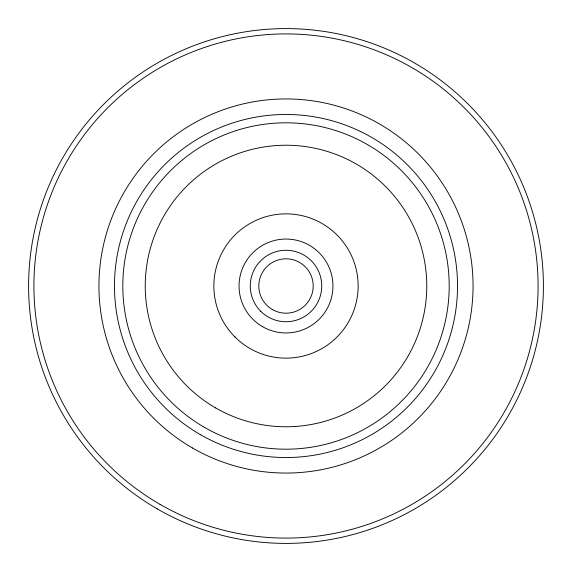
<?xml version="1.0" encoding="UTF-8"?>
<svg xmlns="http://www.w3.org/2000/svg" width="572" height="572" viewBox="0 0 572 572"><rect width="100%" height="100%" fill="white"/><g stroke="black" fill="none" stroke-linecap="round" stroke-linejoin="round"><path stroke-width="0.86" d="M260.732 311.268A35.729 35.729 0 0 0 320.513 295.245A35.729 35.729 0 0 0 276.755 251.487A35.729 35.729 0 0 0 260.732 311.268M272.401 309.552A27.199 27.199 0 0 0 313.199 286A27.199 27.199 0 0 0 272.401 262.448A27.199 27.199 0 0 0 272.401 309.552M157.3 508.916A257.4 257.4 0 0 0 543.4 286A257.4 257.4 0 0 0 157.3 63.084A257.4 257.4 0 0 0 157.3 508.916M159.96 504.311A252.08 252.08 0 0 0 538.08 286A252.08 252.08 0 0 0 159.96 67.689A252.08 252.08 0 0 0 159.96 504.311M192.471 447.998A187.058 187.058 0 0 0 473.058 286A187.058 187.058 0 0 0 192.471 124.002A187.058 187.058 0 0 0 192.471 447.998M200.236 434.548A171.529 171.529 0 0 0 457.528 286A171.529 171.529 0 0 0 200.236 137.452A171.529 171.529 0 0 0 200.236 434.548M204.404 427.327A163.192 163.192 0 0 0 449.192 286A163.192 163.192 0 0 0 204.404 144.673A163.192 163.192 0 0 0 204.404 427.327M215.615 407.907A140.769 140.769 0 0 0 426.769 286A140.769 140.769 0 0 0 215.615 164.093A140.769 140.769 0 0 0 215.615 407.907M234.992 337.008A72.136 72.136 0 0 0 355.684 304.669A72.136 72.136 0 0 0 267.331 216.316A72.136 72.136 0 0 0 234.992 337.008M262.527 326.655A46.94 46.94 0 0 0 332.94 286A46.94 46.94 0 0 0 262.527 245.345A46.94 46.94 0 0 0 262.527 326.655"/></g></svg>
